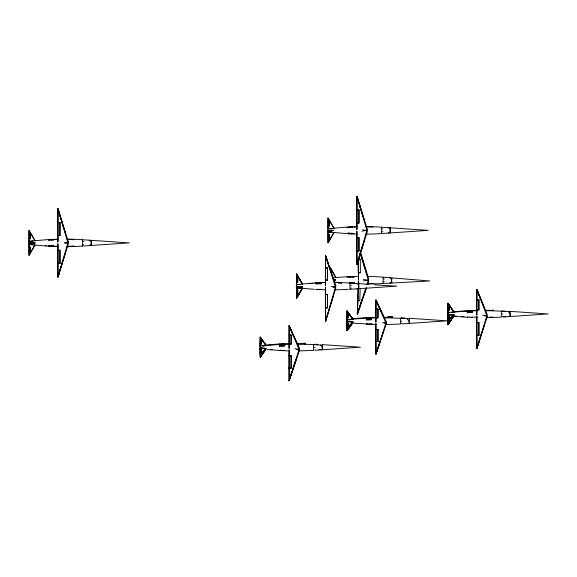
<?xml version="1.0" encoding="UTF-8"?>
<svg xmlns="http://www.w3.org/2000/svg" width="577" height="577" viewBox="0 0 577 577"><rect width="100%" height="100%" fill="white"/><g stroke="black" fill="none" stroke-linecap="round" stroke-linejoin="round"><path stroke-width="0.87" d="M28.98 241.467L29.03 230.396L35.002 240.71L29.03 230.396L29.03 241.518M29.03 251.154L30.22 251.154L30.22 247.086L29.03 247.086M29.03 238.698L30.22 238.698L30.22 234.63L29.03 234.63M57.859 241.792L57.952 208.816L68.338 241.77M59.958 263.379L57.888 263.408L59.958 263.379L59.958 250.267L57.902 250.295M59.958 222.484L57.888 222.448L59.958 222.412L59.958 235.589L57.902 235.56M266.076 345.464L260.198 337.141L260.155 346.395L260.198 337.141L266.17 345.385L263.552 345.897M261.388 349.633L261.388 352.15L260.198 352.107L261.388 352.15L261.388 349.633L260.198 349.662M260.198 343.798L261.388 343.863L260.198 343.82L261.388 343.863L261.388 340.517L260.198 340.538L261.388 340.581M289.027 348.248L289.12 325.781L299.506 348.147L299.211 349.179L296.564 349.489M291.125 368.09L289.055 368.011L291.125 368.09L291.125 355.72M289.12 343.82L291.125 344.101L291.125 334.898M296.528 284.822L296.542 273.988L302.492 284.172M297.732 294.198L297.732 290.245L296.542 290.224L297.732 290.245L297.732 294.191L296.542 294.191M297.732 287.05L297.732 288.06L296.542 288.046L297.732 288.118L297.732 287.05L296.542 287.079M297.732 282.081L297.732 278.121L296.542 278.107L297.732 278.121L297.732 282.066L296.542 282.074L297.732 282.045L296.542 282.066M325.37 285.795L325.464 255.344L335.879 285.853M325.414 294.4L327.476 294.407L327.476 307.786L325.399 307.786L327.476 307.793L327.476 294.407L325.414 294.407M325.464 279.968L327.469 280.126L327.476 267.858L325.414 267.916L327.469 268.009M327.974 228.946L328.024 217.875L333.996 228.189M328.024 238.64L329.215 238.64L329.215 234.572L328.024 234.572L327.974 231.795M328.024 226.177L329.215 226.177L329.215 222.109L328.024 222.109M348.219 323.336L347.029 323.43L348.219 323.394L348.219 325.926L347.029 325.882L348.219 325.926L348.219 323.336L347.029 323.365L347.029 328.472L353.001 322.081L347.008 321.634L352.908 321.887L347.029 328.472L352.908 322.226M348.219 317.552L348.219 314.256L347.029 314.277L348.219 314.321L348.219 317.509L347.029 317.538L348.219 317.552L347.029 317.509M356.86 229.271L356.947 196.295L367.34 229.249M358.959 237.796L358.959 250.894L356.925 250.908L358.959 250.93L358.959 237.746L356.867 237.789L358.959 237.746M356.947 209.913L358.959 209.891L358.959 223.075L356.925 223.047L358.959 223.025L358.959 209.927L356.882 209.92M375.865 321.944L375.952 300.062L386.345 321.843M377.964 341.57L375.887 341.49L377.964 341.57L377.964 329.323M375.908 317.646L377.964 317.913L377.964 308.933M447.954 321.108L449.144 321.129L449.144 318.497M447.954 316.008L449.144 315.98L449.144 318.129L447.954 318.078M449.144 310.347L449.144 306.762L447.954 306.784L449.144 306.82L449.144 310.311L447.954 310.311M476.782 314.891L476.869 289.495L487.262 314.53L486.966 315.576L484.319 315.944M478.881 322.68L476.782 322.608L478.881 322.608L478.881 335.338L476.847 335.36L478.881 335.396L478.881 322.529M476.869 309.712L478.881 309.964L478.881 299.73M291.125 344.101L291.125 335.028L289.07 334.999L291.125 335.165M305.103 344.274L305.103 343.553M329.215 230.447L327.981 230.36L333.975 230.374M377.964 317.913L375.952 317.725M478.881 309.964L478.881 299.852L476.826 299.881L478.881 299.968M260.148 344.678L260.451 339.99M327.469 280.126L327.476 267.93L325.464 267.901M346.979 318.23L347.029 313.188M391.934 317.105L391.934 317.812L391.956 317.336M447.896 311.825L447.954 307.7M449.144 315.98L449.144 318.129M305.118 344.382L305.125 343.741M330.08 268.896L330.094 267.187L335.901 277.523M301.821 343.322C311.76 343.106 299.153 344.188 297.559 343.647M391.934 317.249L391.942 316.73M330.051 268.673L330.094 267.187L335.792 277.753M341.476 283.076L341.483 282.542L341.461 283.098M305.125 343.899L305.132 343.466L301.821 343.488M73.971 239.772L68.663 239.419M391.956 317.494L391.963 317.083M357.848 296.304L357.343 314.22L366.691 287.692M369.994 318.107L369.994 318.014A1.082 0.541 -2.5 0 1 370.124 317.79L371.776 317.797L370.463 318.05L371.703 318.655L371.523 319.773A0.743 0.714 -8.4 0 1 371.155 319.983C368.169 319.117 372.987 319.55 370.412 318.648A0.743 0.527 -3.1 0 1 370.146 318.482L369.374 318.086L369.02 318.591L369.749 319.99L369.201 320.011L368.739 319.067L368.277 320.047L367.722 320.062C369.395 319.232 367.087 317.566 368.22 317.675L368.739 318.201L369.828 317.624L369.374 318.086M283.156 344.426L283.163 344.339A1.082 0.519 -2.5 0 1 283.293 344.123L284.937 344.13L283.632 344.375L284.872 344.967L284.692 346.07A0.743 0.714 -7.7 0 1 284.324 346.279C281.331 345.421 286.156 345.839 283.581 344.959A0.743 0.512 -3 0 1 283.314 344.794L282.542 344.411L282.182 344.902L282.918 346.287L282.362 346.308L281.901 345.371L281.439 346.337L280.884 346.359C282.564 345.529 280.256 343.906 281.381 344.015L281.901 344.527L282.997 343.964L282.542 344.411M358.187 288.356L357.343 314.22L365.832 289.337M358.245 283.913L358.432 280.869M358.194 288.385L357.343 314.22L362.313 299.131M358.36 283.379L358.447 280.898M360.185 288.385L359.803 300.646L357.74 300.574M470.911 310.953L470.911 310.88A1.082 0.411 -2.3 0 1 471.041 310.714L472.772 310.787L471.387 310.909L472.621 311.414L472.44 312.453A0.743 0.685 -5.6 0 1 472.08 312.655C469.101 311.861 473.905 312.215 471.337 311.414A0.743 0.454 -2.7 0 1 471.063 311.277L470.291 310.945L469.938 311.378L470.673 312.662L470.118 312.691L469.656 311.811L468.639 312.748C470.298 311.919 468.019 310.505 469.137 310.642L469.656 311.053L470.745 310.585L470.291 310.945M319.499 282.766L321.396 282.68L319.983 282.759L321.216 283.011L321.036 283.797A0.743 0.577 -3.4 0 1 320.668 283.978C317.667 283.278 323.473 283.66 318.886 282.773L318.526 283.033L319.261 283.999L318.244 283.336L317.227 284.093C318.107 282.297 316.78 282.889 319.341 282.665L318.886 282.773M352.886 276.513C355.757 276.787 351.314 276.845 353.788 277.241A0.743 0.447 -6.2 0 0 354.163 277.104L354.466 276.563L353.326 276.484L354.732 276.448L352.222 276.498L351.804 276.599L352.388 277.263L351.472 276.772L350.362 277.335L351.516 276.513L352.756 276.599L352.222 276.498M391.949 316.78L387.809 316.932L391.942 316.903M386.366 322.081L386.042 322.875L384.224 323.098M492.881 310.469L492.881 309.964L492.859 310.383L485.307 310.296M68.367 241.965L67.877 242.758L64.566 243.393M367.361 229.444L366.878 230.237L361.909 231.197M296.491 286.48L302.514 286.755L296.542 289.041L296.491 286.48L298.222 286.603M296.491 287.534L296.542 298.309L302.507 288.183M34.995 242.838L29.03 242.946L35.002 242.996L29.03 242.895L34.908 243.105L34.908 242.679L29.03 242.895L30.22 242.838M341.476 282.795L338.165 282.802M333.888 279.91L335.677 279.867L333.946 279.571M260.198 354.617L266.17 348.414L260.184 347.974L266.076 348.393L260.198 354.617L260.169 347.981L260.198 357.264L265.68 349.698M447.896 316.073L447.954 320.199L453.825 314.948L447.954 314.631C455.938 316.138 456.039 314.09 447.954 314.588L447.954 324.772L453.911 315.907M325.37 287.772L325.464 321.714L335.396 287.202L331.256 286.329M57.859 244.071L57.952 277.039L67.877 243.105L64.566 242.463M332.929 297.025L325.464 321.714L325.464 287.642M356.86 231.55L356.947 264.518L366.878 230.584L362.738 229.783M57.952 243.667L57.952 277.039L62.915 260.148M356.947 231.146L356.947 264.518L361.909 247.627M67.877 243.105L68.338 244.093L57.952 277.039L61.003 266.689M260.184 348.277L260.198 357.264L265.586 349.633M366.878 230.584L367.34 231.572L356.947 264.518L360.51 252.445M362.039 247.266L362.803 244.684M65.655 252.07L57.952 277.039M364.657 239.549L356.947 264.518M476.782 316.528L476.869 348.587L479.927 338.41M476.869 316.362L476.869 348.587L481.708 332.583M487.262 316.549L476.869 348.587L486.8 315.958L487.291 316.448M484.579 324.31L476.869 348.587M289.027 350.008L289.12 380.705L291.529 372.98M289.12 349.828L289.12 380.705L295.287 361.144M375.865 323.675L375.952 354.047L378.368 346.402M289.12 380.705L299.045 349.539L299.535 349.943L297.162 357.387L289.12 380.705L296.556 358.295M375.952 323.567L375.952 354.047L380.517 339.745M365.804 288.002L357.343 314.22L362.839 297.379M366.9 284.62L368.263 280.393L363.38 279.369M386.345 323.697L375.952 354.047L385.883 323.228L386.366 323.618M383.662 331.039L375.952 354.047M367.722 284.54L368.761 281.388L368.263 280.393M382.897 231.673L382.212 231.766M325.464 321.714L335.857 288.038L335.396 287.202M360.401 272.733L358.346 272.733L360.401 272.733L360.315 259.607L358.303 259.607L358.447 279.318L358.303 259.607L360.293 259.65L358.288 259.636M335.641 279.766L333.888 279.751M401.866 323.437L401.217 323.437M34.908 244.893L29.03 255.387L28.98 244.316M302.42 288.046L296.542 298.309L296.542 286.416L298.222 286.509M366.482 323.964L366.842 324.159M351.379 288.074L350.787 288.168M453.825 315.576L447.954 324.772L447.94 314.588M453.825 315.684L447.954 324.772L453.825 315.792M265.586 349.402L260.198 357.264L265.586 349.518M383.662 278.915L384.354 279.016M351.927 323.69L347.029 330.722L346.979 321.685L348.71 321.858M352.417 323.106L347.029 330.722L347.029 321.627M352.98 322.637L347.029 330.722L352.908 322.543M349.258 276.657L349.006 277.429L349.366 277.407A1.551 0.938 -7.8 0 1 349.676 277.032M350.953 276.527L349.59 276.852A1.594 0.606 -5.3 0 1 350.131 276.671L349.842 276.967M383.128 277.133L383.049 283.581M391.963 282.961L378.072 283.79A300.588 299.232 88.6 0 1 367.708 283.927M83.218 241.431L83.867 241.431M83.802 244.359L83.218 244.287M382.212 228.91L382.897 229.004M316.347 289.416C314.508 289.207 319.903 289.769 318.223 289.452L320.963 289.596M384.275 281.778L383.633 281.771M347.029 328.472L352.908 322.053M314.97 349.893L314.523 349.972M502.726 316.492L502.199 316.492M476.804 299.838L478.21 299.759M469.137 317.054L467.37 317.249L467.846 317.069M350.729 285.298L351.415 285.363M447.954 320.199L453.825 314.761L447.954 320.199L453.926 315.129M349.352 227.057L348.717 227.756L349.734 227.187L350.744 227.655L350.015 227.006L350.369 226.905L352.28 227.071L351.054 227.143L352.15 227.619A0.743 0.447 -2.7 0 0 352.518 227.482C353.463 225.823 347.758 227.836 355.598 226.703M452.152 312.453L453.926 312.006L447.954 303.127L447.94 313.304M281.338 350.549L266.949 349.583M367.138 319.427L367.39 318.771A1.594 1.385 -6.9 0 0 366.857 319.153L366.806 317.739L366.359 317.754L366.359 320.163L366.734 320.084A1.551 1.5 -13.3 0 1 366.986 319.564M280.299 345.724L280.552 345.082M51.908 246.264L52.536 245.643L51.519 246.112L50.502 245.55C53.113 247.035 47.718 245.975 49.398 245.838M468.055 312.143L468.308 311.551A1.594 1.262 -5.7 0 0 467.774 311.905L467.723 310.707L467.276 310.736L467.276 312.857L467.658 312.77A1.551 1.435 -9 0 1 467.904 312.272M352.908 319.377L347.029 310.945L346.986 319.997L347.029 310.945L352.908 319.117L347.029 310.945L352.908 319.247L351.227 319.391M471.077 316.982C471.748 317.689 469.13 317.574 469.801 316.939M296.802 283.336L296.513 285.875L296.542 273.988L302.485 283.927M319.103 289.531L319.55 289.228M319.665 289.553L320.12 289.25M314.407 344.195L314.992 344.195M316.643 283.61L316.896 283.163A1.594 0.938 -4.3 0 0 316.362 283.437L316.319 282.802L315.871 282.824L316.232 284.187A1.551 1.204 -5.5 0 1 316.499 283.711M369.136 324.022L368.501 324.238M502.141 313.917L502.819 313.946M332.907 287.267L335.554 286.776L335.857 285.774M476.804 335.331L478.881 335.396M280.797 350.542L280.069 350.477L280.703 350.383M363.359 280.941L368.27 280.047L368.79 279.066L360.409 252.084M296.802 288.962L302.42 286.401L302.42 286.819M319.983 282.723L325.572 282.514M296.542 289.041L302.42 286.61M302.507 286.719L297.436 288.724M49.132 239.917L49.355 239.621A1.594 0.613 -3.7 0 0 48.85 239.808L50.098 239.469L50.451 239.549L49.716 240.27L50.733 239.707L51.75 240.176C49.427 239.311 54.584 239.044 53.517 239.996A0.743 0.447 -2.7 0 1 53.156 240.14C50.531 239.772 55.111 239.664 52.06 239.448M348.133 227.396L348.385 227.1A1.594 0.613 -3.7 0 0 347.852 227.288L349.453 227.028M375.952 329.373L377.964 329.532M289.12 355.764L291.125 355.922M356.947 250.88L358.959 250.858M317.249 289.481L315.958 289.409L317.682 289.531L316.412 289.409L317.3 289.438M51.375 239.419L51.829 239.52L49.694 239.599L50.098 239.469M349.215 227.064L350.823 226.999L350.369 226.905M348.652 227.078L349.092 226.949M467.428 317.278L454.698 316.347M314.386 347.484L315.071 347.505M331.508 229.877L331.01 230.007L331.01 230.742L332.128 231.153M352.497 283.365L353.102 282.737L352.172 283.184L351.076 282.615L351.941 283.336M454.243 311.912L457.547 311.436M401.217 321.18L401.902 321.194M50.877 246.343L50.423 246.213L52.608 246.292L51.8 246.285M349.878 233.822L349.424 233.692L351.602 233.772L350.794 233.764L351.53 233.122L350.513 233.591L349.496 233.029C352.057 234.421 345.457 233.606 348.241 232.913C350.787 233.656 346.481 233.13 348.724 233.663M266.495 345.046L279.751 343.885L289.228 343.683M353.326 318.655L366.583 317.523L376.06 317.336M280.696 350.095L279.636 350.491M367.499 324.18C369.518 324.173 365.609 324.202 367.535 323.985M297.386 284.706L300.74 284.418M29.867 241.431L33.228 241.071M329.705 228.824L333.903 228.369L328.024 217.875L328.024 229.004M458.845 311.27L476.977 310.339M308.861 283.588L312.684 283.22M349.554 319.456L346.979 319.723L349.554 319.608M261.879 345.89L263.552 345.724M332.374 277.782L349.222 276.599M447.774 312.518L467.276 311.068M451.308 312.445L453.825 312.215L447.954 303.127L447.954 313.311M67.011 246.653A300.588 300.588 0 0 0 77.426 246.386L129.226 242.895L77.426 239.397A300.588 300.588 0 0 0 67.011 239.13M366.013 234.132A300.588 300.588 0 0 0 376.428 233.865L428.228 230.374L376.428 226.876A300.588 300.588 0 0 0 366.013 226.61M349.936 289.286L396.745 286.149L374.603 284.872M409.309 323.387L447.233 320.834L409.309 318.273L409.309 323.387L402.371 323.921M510.227 316.528L548.15 313.946L510.227 311.371L510.227 316.528L503.288 317.061M322.471 349.763L360.394 347.203L322.471 344.642L322.471 349.763L315.54 350.297M260.018 345.868L279.52 344.527M262.715 345.883L266.076 345.587L260.198 337.141L266.076 345.587M346.849 319.521L366.359 318.201M347.029 319.745L349.554 319.528M346.95 277.22L348.45 277.097M408.307 323.459L409.043 323.235L409.244 321.829L407.333 318.756M314.941 283.026L324.108 282.55A300.588 292.409 0 0 1 325.846 282.542M503.288 316.65L505.892 316.47M48.353 239.686L48.807 239.657M346.424 227.554L347.578 227.482M89.334 240.176C91.873 240.357 91.851 245.441 89.334 245.607M388.328 227.655C390.903 227.836 390.809 232.957 388.328 233.086M279.535 346.467L279.903 346.38A1.551 1.486 -12.3 0 1 280.148 345.861M319.002 349.496L320.74 349.388M315.871 282.91L296.362 284.54L296.362 287.8M316.319 282.889L317.61 282.817M57.924 222.433L59.958 222.448L59.958 235.539L57.952 235.567M57.924 250.288L59.958 250.317L59.958 263.415L57.952 263.429M389.994 277.732L391.473 279.174L391.898 283.047L429.677 280.949L378.159 276.801A300.588 299.232 88.6 0 0 367.794 276.405M348.27 289.373L344.938 289.546A300.588 292.409 0 0 1 334.523 289.805M467.723 311.046L469.022 310.981M51.209 239.743L58.061 239.462M366.806 318.179L368.097 318.122M279.975 344.505L281.266 344.447M52.514 239.405L56.596 239.224A300.588 300.588 0 0 1 58.335 239.181M357.055 226.941L353.989 227.042M471.387 310.909L475.52 310.772A300.588 260.321 0 0 1 477.251 310.736M73.971 246.011L67.148 246.393M370.463 318.05L374.603 317.927A300.588 237.832 0 0 1 376.334 317.898M283.632 344.375L287.764 344.245A300.588 241.943 0 0 1 289.503 344.217M353.355 276.491L357.43 276.361M333.888 279.593L335.605 279.549L335.598 279.975L333.946 279.91M347.029 325.868L348.219 325.839M260.198 352.093L261.388 352.064M373.896 283.588L367.96 283.66M260.198 353.838L261.388 353.852M486.8 317.682L501.341 317.17L501.341 311.154M385.883 324.534L400.424 324.029L400.424 318.28M298.179 350.917L313.585 350.405L313.585 344.606M338.165 282.939L341.476 282.932M327.844 231.687L331.313 231.687M296.542 278.107L297.732 278.107M325.464 280.025L327.476 280.025M296.542 287.122L297.732 287.122M296.542 288.06L297.732 288.06M296.542 290.231L297.732 290.245M447.954 306.791L449.144 306.791M325.464 307.786L327.476 307.786M476.869 309.799L478.881 309.799M505.553 311.154L502.069 311.154L502.834 311.154M447.774 312.813L449.505 312.813M347.029 314.292L348.219 314.292M404.628 317.913L401.152 317.913L401.917 317.913M346.849 319.795L350.318 319.795M375.952 329.431L377.964 329.431L377.964 341.49L375.952 341.526M260.198 340.545L261.388 340.545L261.388 343.82M289.12 343.921L291.125 343.921M316.441 344.303L317.797 344.303L317.797 344.916M289.12 355.821L291.125 355.821L291.125 368.011L289.12 368.039M384.39 317.3L391.978 317.4L391.963 316.744M358.959 209.963L356.882 209.927M333.946 279.744L335.598 279.766M334.66 282.456L341.49 282.607M376.334 324.498L353.78 323.207M366.143 226.869L372.973 227.049M369.056 324.26L369.98 324.296M473.717 317.069L475.52 317.126A300.588 260.321 0 0 0 477.251 317.162M58.061 246.321L51.966 246.076M321.411 289.618L324.108 289.719A300.588 292.409 0 0 0 325.846 289.755M352.446 233.808L352.893 233.822M349.258 233.793L327.844 232.026L327.844 228.723L347.354 227.049L347.715 227.843A1.551 0.945 -4.4 0 1 347.981 227.468M351.148 233.873L352.446 233.642A1.522 0.584 2.3 0 1 351.977 233.786L352.071 233.541A1.839 0.7 2.3 0 0 352.266 233.476L352.352 233.425A1.457 0.887 2.7 0 0 352.511 233.195L352.893 233.937L355.598 234.038M53.445 246.321L53.899 246.343M48.98 239.982A1.551 0.945 -4.4 0 0 48.735 240.32L48.353 239.563L28.85 241.236L28.85 244.547L49.658 246.3C46.499 245.355 50.545 245.463 50.264 246.314M52.154 246.393L53.401 246.177A1.522 0.584 2.3 0 1 52.976 246.3L53.07 246.062A1.839 0.7 2.3 0 0 53.264 245.99L53.358 245.946A1.457 0.887 2.7 0 0 53.517 245.715L53.899 246.458L56.596 246.559A300.588 300.588 0 0 0 58.335 246.603M287.764 350.845L284.483 350.715A1.839 0.44 2.2 0 0 284.237 350.65L284.035 350.527M377.964 309.207L375.887 309.084L377.964 309.07L377.964 316.86M472.808 317.451L471.813 317.422M321.396 289.373L321.043 289.358A1.457 0.599 2.4 0 1 320.87 289.531L320.379 289.661L320.963 289.387M370.535 324.317L369.799 323.942M371.538 324.353L371.271 324.317A1.839 0.483 2.2 0 0 371.076 324.26L370.975 324.086A1.522 0.397 2.2 0 1 371.4 324.195L371.451 323.906M353.989 233.699L348.652 233.353M461.636 316.528L464.059 316.658M354.444 282.802L354.083 282.824A1.457 0.873 7.5 0 1 353.953 283.047L353.867 283.091A1.839 0.685 5.3 0 1 353.687 283.156L353.528 283.321M314.27 289.286L298.965 288.024M409.309 318.792L395.433 318.064A300.588 237.832 0 0 0 384.145 317.848M322.471 345.125L308.594 344.39A300.588 241.943 0 0 0 297.314 344.166M510.227 311.717L496.35 310.924A300.588 260.321 0 0 0 485.935 310.693M270.418 349.366L272.149 349.482M454.698 316.023L456.436 316.153M358.822 283.639L344.938 282.752A300.588 292.409 0 0 0 334.523 282.485M368.285 284.389L358.822 283.574L358.822 288.724M260.198 348.061L262.715 348.277M281.879 350.621L283.704 350.686L283.076 350.448M389.922 283.163C392.209 283.307 391.372 278.172 392.079 278.237M471.784 317.357L472.368 317.076M45.172 245.492L46.679 245.636M337.495 282.247L340.942 282.586M298.222 287.635L300.74 287.88M508.719 316.549C511.734 316.65 509.419 312.056 508.258 311.652M330.549 232.012L328.024 231.745L328.024 242.874L333.975 232.452L328.024 242.874L327.974 234.623M29.867 244.352L33.228 244.713M382.573 322.529L385.883 323.228M294.912 348.659L299.045 349.539M482.661 315.064L486.8 315.958M356.846 283.531C358.973 283.891 359.723 289.156 356.846 288.817M351.465 226.869L352.893 226.819L351.011 226.912M320.502 345.082L321.894 346.806L322.471 348.732L321.894 349.792L320.502 349.453M350.311 283.004L349.597 283.026M350.802 283.004L349.828 282.485L349.114 282.975M351.595 317.934L352.518 318.937M34.945 244.929L29.03 255.387L29.03 244.266M453.825 312.107L447.954 303.127L453.897 311.969M375.952 322.154L375.952 300.062L383.662 316.571M302.42 284.201L296.542 273.988L302.42 284.252M289.12 348.45L289.12 325.781L296.823 342.731M476.869 315.1L476.869 289.495L484.579 308.471M385.883 322.947L375.952 300.062L378.526 305.709M379.262 307.325L381.469 312.171M382.94 315.403L383.676 317.011M375.952 300.062L380.207 309.633M299.045 349.244L289.12 325.781L290.887 329.777M292.662 333.78L293.729 336.182M297.27 344.18L298.338 346.582M289.12 325.781L293.729 336.427M325.464 285.976L325.464 255.344L332.9 277.573M486.8 315.648L476.869 289.495L480.713 299.254M481.355 300.877L482.314 303.314M476.869 289.495L480.713 299.434M356.947 229.675L356.947 196.295L364.657 221.272M57.952 242.189L57.952 208.816L65.655 233.793M335.396 286.856L325.464 255.344L329.323 267.36M325.464 255.344L330.022 269.683M360.452 252.813L365.811 270.238M360.236 252.748L362.789 261.186M363.806 264.562L365.082 268.781M366.106 272.156L366.871 274.688M360.221 252.784L363.265 262.946M363.77 264.641L364.534 267.187M366.878 230.237L356.947 196.295L360.51 208.376M360.459 253.664L368.27 280.047M67.877 242.758L57.952 208.816L61.003 219.166M356.947 196.295L361.909 213.194M57.952 208.816L63.91 229.091M354.566 283.444L354.458 282.809M354.119 283.422L354.083 283.264A1.522 0.57 5.3 0 1 353.86 283.35M305.125 343.127L305.146 343.748M358.223 259.621L358.31 272.532M472.815 317.054L472.815 317.516M449.144 318.432L449.144 321.108M447.774 312.294L447.774 315.605M390.304 227.792L390.304 232.949M381.419 227.15L381.419 233.598M371.898 323.957L371.898 324.361M349.936 283.011L349.936 289.373M346.849 319.189L346.849 322.471M329.215 222.109L329.215 226.177M329.215 234.572L329.215 238.64M321.411 289.344L321.411 289.712M284.612 350.506L284.569 350.592A1.522 0.368 2.2 0 0 284.367 350.535M279.52 346.46L279.52 344.108L279.975 344.08L280.018 345.464A1.594 1.363 -6.7 0 1 280.523 345.089M260.018 345.558L260.018 348.847M91.303 240.313L91.303 245.47M82.417 239.671L82.417 246.112M30.22 234.63L30.22 238.698M30.22 247.086L30.22 251.154M492.881 317.083A300.588 260.321 0 0 1 489.404 317.162M492.859 310.224L492.859 310.844L492.895 310.21M302.42 288.096L296.542 298.309L302.42 288.147M48.403 246.199L49.701 246.184L48.403 246.199M449.144 316.045L447.954 316.045L449.144 316.109M261.388 349.691L260.198 349.691L261.388 349.749M300.74 287.923L298.222 287.656L300.74 287.959"/></g></svg>
